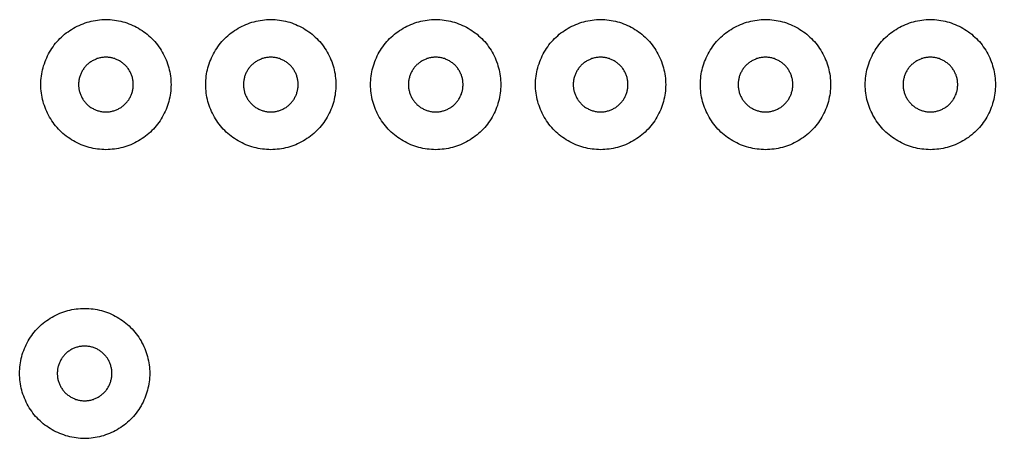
# Model space of a CAD drawing. Header units: millimetres. Extents: x 0 to 476, y 7 to 280.
# Drawn here: x 361 to 473.5, y 6.6 to 54.9 of the extents above; entities that cross this region are included whole.
import ezdxf

# ---------------------------------------------------------------- set-up
doc = ezdxf.new("R2010")
doc.units = ezdxf.units.MM
doc.layers.add('CUT', color=1, linetype='Continuous')

msp = doc.modelspace()

# ---------------------------------------------------------------- linework, layer by layer
at = {"layer": 'CUT'}
for points in [[(378.45, 47.19), (378.44, 46.94), (378.42, 46.7), (378.39, 46.45), (378.36, 46.21), (378.31, 45.97), (378.26, 45.73), (378.2, 45.49), (378.13, 45.26), (378.06, 45.02), (377.98, 44.79), (377.89, 44.56), (377.79, 44.34), (377.68, 44.12), (377.57, 43.9), (377.45, 43.68), (377.33, 43.47), (377.19, 43.27), (377.05, 43.06), (376.91, 42.87), (376.76, 42.68), (376.6, 42.49), (376.43, 42.31), (376.26, 42.13), (376.08, 41.96), (375.9, 41.79), (375.72, 41.64), (375.52, 41.48), (375.33, 41.34), (375.12, 41.2), (374.92, 41.06), (374.71, 40.94), (374.49, 40.82), (374.28, 40.71), (374.05, 40.6), (373.83, 40.5), (373.6, 40.41), (373.37, 40.33), (373.14, 40.26), (372.9, 40.19), (372.66, 40.13), (372.42, 40.08), (372.18, 40.03), (371.94, 40), (371.69, 39.97), (371.45, 39.95), (371.2, 39.94), (370.96, 39.93), (370.71, 39.94), (370.47, 39.95), (370.22, 39.97), (369.98, 40), (369.74, 40.03), (369.49, 40.08), (369.25, 40.13), (369.02, 40.19), (368.78, 40.26), (368.55, 40.33), (368.32, 40.41), (368.09, 40.5), (367.86, 40.6), (367.64, 40.71), (367.42, 40.82), (367.21, 40.94), (367, 41.06), (366.79, 41.2), (366.59, 41.34), (366.39, 41.48), (366.2, 41.64), (366.01, 41.79), (365.83, 41.96), (365.65, 42.13), (365.48, 42.31), (365.32, 42.49), (365.16, 42.68), (365.01, 42.87), (364.86, 43.06), (364.72, 43.27), (364.59, 43.47), (364.46, 43.68), (364.34, 43.9), (364.23, 44.12), (364.13, 44.34), (364.03, 44.56), (363.94, 44.79), (363.86, 45.02), (363.78, 45.26), (363.71, 45.49), (363.65, 45.73), (363.6, 45.97), (363.56, 46.21), (363.52, 46.45), (363.49, 46.7), (363.47, 46.94), (363.46, 47.19), (363.46, 47.43), (363.46, 47.68), (363.47, 47.92), (363.49, 48.17), (363.52, 48.41), (363.56, 48.66), (363.6, 48.9), (363.65, 49.14), (363.71, 49.37), (363.78, 49.61), (363.86, 49.84), (363.94, 50.08), (364.03, 50.3), (364.13, 50.53), (364.23, 50.75), (364.34, 50.97), (364.46, 51.18), (364.59, 51.39), (364.72, 51.6), (364.86, 51.8), (365.01, 52), (365.16, 52.19), (365.32, 52.38), (365.48, 52.56), (365.65, 52.74), (365.83, 52.91), (366.01, 53.07), (366.2, 53.23), (366.39, 53.38), (366.59, 53.53), (366.79, 53.67), (367, 53.8), (367.21, 53.93), (367.42, 54.05), (367.64, 54.16), (367.86, 54.26), (368.09, 54.36), (368.32, 54.45), (368.55, 54.54), (368.78, 54.61), (369.02, 54.68), (369.25, 54.74), (369.49, 54.79), (369.74, 54.83), (369.98, 54.87), (370.22, 54.9), (370.47, 54.92), (370.71, 54.93), (370.96, 54.93), (371.2, 54.93), (371.45, 54.92), (371.69, 54.9), (371.94, 54.87), (372.18, 54.83), (372.42, 54.79), (372.66, 54.74), (372.9, 54.68), (373.14, 54.61), (373.37, 54.54), (373.6, 54.45), (373.83, 54.36), (374.05, 54.26), (374.28, 54.16), (374.49, 54.05), (374.71, 53.93), (374.92, 53.8), (375.12, 53.67), (375.33, 53.53), (375.52, 53.38), (375.72, 53.23), (375.9, 53.07), (376.08, 52.91), (376.26, 52.74), (376.43, 52.56), (376.6, 52.38), (376.76, 52.19), (376.91, 52), (377.05, 51.8), (377.19, 51.6), (377.33, 51.39), (377.45, 51.18), (377.57, 50.97), (377.68, 50.75), (377.79, 50.53), (377.89, 50.3), (377.98, 50.08), (378.06, 49.84), (378.13, 49.61), (378.2, 49.37), (378.26, 49.14), (378.31, 48.9), (378.36, 48.66), (378.39, 48.41), (378.42, 48.17), (378.44, 47.92), (378.45, 47.68), (378.46, 47.43), (378.45, 47.19)], [(397.45, 47.19), (397.44, 46.94), (397.42, 46.7), (397.39, 46.45), (397.36, 46.21), (397.31, 45.97), (397.26, 45.73), (397.2, 45.49), (397.13, 45.26), (397.06, 45.02), (396.98, 44.79), (396.89, 44.56), (396.79, 44.34), (396.68, 44.12), (396.57, 43.9), (396.45, 43.68), (396.33, 43.47), (396.19, 43.27), (396.05, 43.06), (395.91, 42.87), (395.76, 42.68), (395.6, 42.49), (395.43, 42.31), (395.26, 42.13), (395.08, 41.96), (394.9, 41.79), (394.72, 41.64), (394.52, 41.48), (394.33, 41.34), (394.12, 41.2), (393.92, 41.06), (393.71, 40.94), (393.49, 40.82), (393.28, 40.71), (393.05, 40.6), (392.83, 40.5), (392.6, 40.41), (392.37, 40.33), (392.14, 40.26), (391.9, 40.19), (391.66, 40.13), (391.42, 40.08), (391.18, 40.03), (390.94, 40), (390.69, 39.97), (390.45, 39.95), (390.2, 39.94), (389.96, 39.93), (389.71, 39.94), (389.47, 39.95), (389.22, 39.97), (388.98, 40), (388.74, 40.03), (388.49, 40.08), (388.25, 40.13), (388.02, 40.19), (387.78, 40.26), (387.55, 40.33), (387.32, 40.41), (387.09, 40.5), (386.86, 40.6), (386.64, 40.71), (386.42, 40.82), (386.21, 40.94), (386, 41.06), (385.79, 41.2), (385.59, 41.34), (385.39, 41.48), (385.2, 41.64), (385.01, 41.79), (384.83, 41.96), (384.65, 42.13), (384.48, 42.31), (384.32, 42.49), (384.16, 42.68), (384.01, 42.87), (383.86, 43.06), (383.72, 43.27), (383.59, 43.47), (383.46, 43.68), (383.34, 43.9), (383.23, 44.12), (383.13, 44.34), (383.03, 44.56), (382.94, 44.79), (382.86, 45.02), (382.78, 45.26), (382.71, 45.49), (382.65, 45.73), (382.6, 45.97), (382.56, 46.21), (382.52, 46.45), (382.49, 46.7), (382.47, 46.94), (382.46, 47.19), (382.46, 47.43), (382.46, 47.68), (382.47, 47.92), (382.49, 48.17), (382.52, 48.41), (382.56, 48.66), (382.6, 48.9), (382.65, 49.14), (382.71, 49.37), (382.78, 49.61), (382.86, 49.84), (382.94, 50.08), (383.03, 50.3), (383.13, 50.53), (383.23, 50.75), (383.34, 50.97), (383.46, 51.18), (383.59, 51.39), (383.72, 51.6), (383.86, 51.8), (384.01, 52), (384.16, 52.19), (384.32, 52.38), (384.48, 52.56), (384.65, 52.74), (384.83, 52.91), (385.01, 53.07), (385.2, 53.23), (385.39, 53.38), (385.59, 53.53), (385.79, 53.67), (386, 53.8), (386.21, 53.93), (386.42, 54.05), (386.64, 54.16), (386.86, 54.26), (387.09, 54.36), (387.32, 54.45), (387.55, 54.54), (387.78, 54.61), (388.02, 54.68), (388.25, 54.74), (388.49, 54.79), (388.74, 54.83), (388.98, 54.87), (389.22, 54.9), (389.47, 54.92), (389.71, 54.93), (389.96, 54.93), (390.2, 54.93), (390.45, 54.92), (390.69, 54.9), (390.94, 54.87), (391.18, 54.83), (391.42, 54.79), (391.66, 54.74), (391.9, 54.68), (392.14, 54.61), (392.37, 54.54), (392.6, 54.45), (392.83, 54.36), (393.05, 54.26), (393.28, 54.16), (393.49, 54.05), (393.71, 53.93), (393.92, 53.8), (394.12, 53.67), (394.33, 53.53), (394.52, 53.38), (394.72, 53.23), (394.9, 53.07), (395.08, 52.91), (395.26, 52.74), (395.43, 52.56), (395.6, 52.38), (395.76, 52.19), (395.91, 52), (396.05, 51.8), (396.19, 51.6), (396.33, 51.39), (396.45, 51.18), (396.57, 50.97), (396.68, 50.75), (396.79, 50.53), (396.89, 50.3), (396.98, 50.08), (397.06, 49.84), (397.13, 49.61), (397.2, 49.37), (397.26, 49.14), (397.31, 48.9), (397.36, 48.66), (397.39, 48.41), (397.42, 48.17), (397.44, 47.92), (397.45, 47.68), (397.46, 47.43), (397.45, 47.19)], [(416.45, 47.19), (416.44, 46.94), (416.42, 46.7), (416.39, 46.45), (416.36, 46.21), (416.31, 45.97), (416.26, 45.73), (416.2, 45.49), (416.13, 45.26), (416.06, 45.02), (415.98, 44.79), (415.89, 44.56), (415.79, 44.34), (415.68, 44.12), (415.57, 43.9), (415.45, 43.68), (415.33, 43.47), (415.19, 43.27), (415.05, 43.06), (414.91, 42.87), (414.76, 42.68), (414.6, 42.49), (414.43, 42.31), (414.26, 42.13), (414.08, 41.96), (413.9, 41.79), (413.72, 41.64), (413.52, 41.48), (413.33, 41.34), (413.12, 41.2), (412.92, 41.06), (412.71, 40.94), (412.49, 40.82), (412.28, 40.71), (412.05, 40.6), (411.83, 40.5), (411.6, 40.41), (411.37, 40.33), (411.14, 40.26), (410.9, 40.19), (410.66, 40.13), (410.42, 40.08), (410.18, 40.03), (409.94, 40), (409.69, 39.97), (409.45, 39.95), (409.2, 39.94), (408.96, 39.93), (408.71, 39.94), (408.47, 39.95), (408.22, 39.97), (407.98, 40), (407.74, 40.03), (407.49, 40.08), (407.25, 40.13), (407.02, 40.19), (406.78, 40.26), (406.55, 40.33), (406.32, 40.41), (406.09, 40.5), (405.86, 40.6), (405.64, 40.71), (405.42, 40.82), (405.21, 40.94), (405, 41.06), (404.79, 41.2), (404.59, 41.34), (404.39, 41.48), (404.2, 41.64), (404.01, 41.79), (403.83, 41.96), (403.65, 42.13), (403.48, 42.31), (403.32, 42.49), (403.16, 42.68), (403.01, 42.87), (402.86, 43.06), (402.72, 43.27), (402.59, 43.47), (402.46, 43.68), (402.34, 43.9), (402.23, 44.12), (402.13, 44.34), (402.03, 44.56), (401.94, 44.79), (401.86, 45.02), (401.78, 45.26), (401.71, 45.49), (401.65, 45.73), (401.6, 45.97), (401.56, 46.21), (401.52, 46.45), (401.49, 46.7), (401.47, 46.94), (401.46, 47.19), (401.46, 47.43), (401.46, 47.68), (401.47, 47.92), (401.49, 48.17), (401.52, 48.41), (401.56, 48.66), (401.6, 48.9), (401.65, 49.14), (401.71, 49.37), (401.78, 49.61), (401.86, 49.84), (401.94, 50.08), (402.03, 50.3), (402.13, 50.53), (402.23, 50.75), (402.34, 50.97), (402.46, 51.18), (402.59, 51.39), (402.72, 51.6), (402.86, 51.8), (403.01, 52), (403.16, 52.19), (403.32, 52.38), (403.48, 52.56), (403.65, 52.74), (403.83, 52.91), (404.01, 53.07), (404.2, 53.23), (404.39, 53.38), (404.59, 53.53), (404.79, 53.67), (405, 53.8), (405.21, 53.93), (405.42, 54.05), (405.64, 54.16), (405.86, 54.26), (406.09, 54.36), (406.32, 54.45), (406.55, 54.54), (406.78, 54.61), (407.02, 54.68), (407.25, 54.74), (407.49, 54.79), (407.74, 54.83), (407.98, 54.87), (408.22, 54.9), (408.47, 54.92), (408.71, 54.93), (408.96, 54.93), (409.2, 54.93), (409.45, 54.92), (409.69, 54.9), (409.94, 54.87), (410.18, 54.83), (410.42, 54.79), (410.66, 54.74), (410.9, 54.68), (411.14, 54.61), (411.37, 54.54), (411.6, 54.45), (411.83, 54.36), (412.05, 54.26), (412.28, 54.16), (412.49, 54.05), (412.71, 53.93), (412.92, 53.8), (413.12, 53.67), (413.33, 53.53), (413.52, 53.38), (413.72, 53.23), (413.9, 53.07), (414.08, 52.91), (414.26, 52.74), (414.43, 52.56), (414.6, 52.38), (414.76, 52.19), (414.91, 52), (415.05, 51.8), (415.19, 51.6), (415.33, 51.39), (415.45, 51.18), (415.57, 50.97), (415.68, 50.75), (415.79, 50.53), (415.89, 50.3), (415.98, 50.08), (416.06, 49.84), (416.13, 49.61), (416.2, 49.37), (416.26, 49.14), (416.31, 48.9), (416.36, 48.66), (416.39, 48.41), (416.42, 48.17), (416.44, 47.92), (416.45, 47.68), (416.46, 47.43), (416.45, 47.19)], [(435.45, 47.19), (435.44, 46.94), (435.42, 46.7), (435.39, 46.45), (435.36, 46.21), (435.31, 45.97), (435.26, 45.73), (435.2, 45.49), (435.13, 45.26), (435.06, 45.02), (434.98, 44.79), (434.89, 44.56), (434.79, 44.34), (434.68, 44.12), (434.57, 43.9), (434.45, 43.68), (434.33, 43.47), (434.19, 43.27), (434.05, 43.06), (433.91, 42.87), (433.76, 42.68), (433.6, 42.49), (433.43, 42.31), (433.26, 42.13), (433.08, 41.96), (432.9, 41.79), (432.72, 41.64), (432.52, 41.48), (432.33, 41.34), (432.12, 41.2), (431.92, 41.06), (431.71, 40.94), (431.49, 40.82), (431.28, 40.71), (431.05, 40.6), (430.83, 40.5), (430.6, 40.41), (430.37, 40.33), (430.14, 40.26), (429.9, 40.19), (429.66, 40.13), (429.42, 40.08), (429.18, 40.03), (428.94, 40), (428.69, 39.97), (428.45, 39.95), (428.2, 39.94), (427.96, 39.93), (427.71, 39.94), (427.47, 39.95), (427.22, 39.97), (426.98, 40), (426.74, 40.03), (426.49, 40.08), (426.25, 40.13), (426.02, 40.19), (425.78, 40.26), (425.55, 40.33), (425.32, 40.41), (425.09, 40.5), (424.86, 40.6), (424.64, 40.71), (424.42, 40.82), (424.21, 40.94), (424, 41.06), (423.79, 41.2), (423.59, 41.34), (423.39, 41.48), (423.2, 41.64), (423.01, 41.79), (422.83, 41.96), (422.65, 42.13), (422.48, 42.31), (422.32, 42.49), (422.16, 42.68), (422.01, 42.87), (421.86, 43.06), (421.72, 43.27), (421.59, 43.47), (421.46, 43.68), (421.34, 43.9), (421.23, 44.12), (421.13, 44.34), (421.03, 44.56), (420.94, 44.79), (420.86, 45.02), (420.78, 45.26), (420.71, 45.49), (420.65, 45.73), (420.6, 45.97), (420.56, 46.21), (420.52, 46.45), (420.49, 46.7), (420.47, 46.94), (420.46, 47.19), (420.46, 47.43), (420.46, 47.68), (420.47, 47.92), (420.49, 48.17), (420.52, 48.41), (420.56, 48.66), (420.6, 48.9), (420.65, 49.14), (420.71, 49.37), (420.78, 49.61), (420.86, 49.84), (420.94, 50.08), (421.03, 50.3), (421.13, 50.53), (421.23, 50.75), (421.34, 50.97), (421.46, 51.18), (421.59, 51.39), (421.72, 51.6), (421.86, 51.8), (422.01, 52), (422.16, 52.19), (422.32, 52.38), (422.48, 52.56), (422.65, 52.74), (422.83, 52.91), (423.01, 53.07), (423.2, 53.23), (423.39, 53.38), (423.59, 53.53), (423.79, 53.67), (424, 53.8), (424.21, 53.93), (424.42, 54.05), (424.64, 54.16), (424.86, 54.26), (425.09, 54.36), (425.32, 54.45), (425.55, 54.54), (425.78, 54.61), (426.02, 54.68), (426.25, 54.74), (426.49, 54.79), (426.74, 54.83), (426.98, 54.87), (427.22, 54.9), (427.47, 54.92), (427.71, 54.93), (427.96, 54.93), (428.2, 54.93), (428.45, 54.92), (428.69, 54.9), (428.94, 54.87), (429.18, 54.83), (429.42, 54.79), (429.66, 54.74), (429.9, 54.68), (430.14, 54.61), (430.37, 54.54), (430.6, 54.45), (430.83, 54.36), (431.05, 54.26), (431.28, 54.16), (431.49, 54.05), (431.71, 53.93), (431.92, 53.8), (432.12, 53.67), (432.33, 53.53), (432.52, 53.38), (432.72, 53.23), (432.9, 53.07), (433.08, 52.91), (433.26, 52.74), (433.43, 52.56), (433.6, 52.38), (433.76, 52.19), (433.91, 52), (434.05, 51.8), (434.19, 51.6), (434.33, 51.39), (434.45, 51.18), (434.57, 50.97), (434.68, 50.75), (434.79, 50.53), (434.89, 50.3), (434.98, 50.08), (435.06, 49.84), (435.13, 49.61), (435.2, 49.37), (435.26, 49.14), (435.31, 48.9), (435.36, 48.66), (435.39, 48.41), (435.42, 48.17), (435.44, 47.92), (435.45, 47.68), (435.46, 47.43), (435.45, 47.19)], [(454.45, 47.19), (454.44, 46.94), (454.42, 46.7), (454.39, 46.45), (454.36, 46.21), (454.31, 45.97), (454.26, 45.73), (454.2, 45.49), (454.13, 45.26), (454.06, 45.02), (453.98, 44.79), (453.89, 44.56), (453.79, 44.34), (453.68, 44.12), (453.57, 43.9), (453.45, 43.68), (453.33, 43.47), (453.19, 43.27), (453.05, 43.06), (452.91, 42.87), (452.76, 42.68), (452.6, 42.49), (452.43, 42.31), (452.26, 42.13), (452.08, 41.96), (451.9, 41.79), (451.72, 41.64), (451.52, 41.48), (451.33, 41.34), (451.12, 41.2), (450.92, 41.06), (450.71, 40.94), (450.49, 40.82), (450.28, 40.71), (450.05, 40.6), (449.83, 40.5), (449.6, 40.41), (449.37, 40.33), (449.14, 40.26), (448.9, 40.19), (448.66, 40.13), (448.42, 40.08), (448.18, 40.03), (447.94, 40), (447.69, 39.97), (447.45, 39.95), (447.2, 39.94), (446.96, 39.93), (446.71, 39.94), (446.47, 39.95), (446.22, 39.97), (445.98, 40), (445.74, 40.03), (445.49, 40.08), (445.25, 40.13), (445.02, 40.19), (444.78, 40.26), (444.55, 40.33), (444.32, 40.41), (444.09, 40.5), (443.86, 40.6), (443.64, 40.71), (443.42, 40.82), (443.21, 40.94), (443, 41.06), (442.79, 41.2), (442.59, 41.34), (442.39, 41.48), (442.2, 41.64), (442.01, 41.79), (441.83, 41.96), (441.65, 42.13), (441.48, 42.31), (441.32, 42.49), (441.16, 42.68), (441.01, 42.87), (440.86, 43.06), (440.72, 43.27), (440.59, 43.47), (440.46, 43.68), (440.34, 43.9), (440.23, 44.12), (440.13, 44.34), (440.03, 44.56), (439.94, 44.79), (439.86, 45.02), (439.78, 45.26), (439.71, 45.49), (439.65, 45.73), (439.6, 45.97), (439.56, 46.21), (439.52, 46.45), (439.49, 46.7), (439.47, 46.94), (439.46, 47.19), (439.46, 47.43), (439.46, 47.68), (439.47, 47.92), (439.49, 48.17), (439.52, 48.41), (439.56, 48.66), (439.6, 48.9), (439.65, 49.14), (439.71, 49.37), (439.78, 49.61), (439.86, 49.84), (439.94, 50.08), (440.03, 50.3), (440.13, 50.53), (440.23, 50.75), (440.34, 50.97), (440.46, 51.18), (440.59, 51.39), (440.72, 51.6), (440.86, 51.8), (441.01, 52), (441.16, 52.19), (441.32, 52.38), (441.48, 52.56), (441.65, 52.74), (441.83, 52.91), (442.01, 53.07), (442.2, 53.23), (442.39, 53.38), (442.59, 53.53), (442.79, 53.67), (443, 53.8), (443.21, 53.93), (443.42, 54.05), (443.64, 54.16), (443.86, 54.26), (444.09, 54.36), (444.32, 54.45), (444.55, 54.54), (444.78, 54.61), (445.02, 54.68), (445.25, 54.74), (445.49, 54.79), (445.74, 54.83), (445.98, 54.87), (446.22, 54.9), (446.47, 54.92), (446.71, 54.93), (446.96, 54.93), (447.2, 54.93), (447.45, 54.92), (447.69, 54.9), (447.94, 54.87), (448.18, 54.83), (448.42, 54.79), (448.66, 54.74), (448.9, 54.68), (449.14, 54.61), (449.37, 54.54), (449.6, 54.45), (449.83, 54.36), (450.05, 54.26), (450.28, 54.16), (450.49, 54.05), (450.71, 53.93), (450.92, 53.8), (451.12, 53.67), (451.33, 53.53), (451.52, 53.38), (451.72, 53.23), (451.9, 53.07), (452.08, 52.91), (452.26, 52.74), (452.43, 52.56), (452.6, 52.38), (452.76, 52.19), (452.91, 52), (453.05, 51.8), (453.19, 51.6), (453.33, 51.39), (453.45, 51.18), (453.57, 50.97), (453.68, 50.75), (453.79, 50.53), (453.89, 50.3), (453.98, 50.08), (454.06, 49.84), (454.13, 49.61), (454.2, 49.37), (454.26, 49.14), (454.31, 48.9), (454.36, 48.66), (454.39, 48.41), (454.42, 48.17), (454.44, 47.92), (454.45, 47.68), (454.46, 47.43), (454.45, 47.19)], [(473.45, 47.19), (473.44, 46.94), (473.42, 46.7), (473.39, 46.45), (473.36, 46.21), (473.31, 45.97), (473.26, 45.73), (473.2, 45.49), (473.13, 45.26), (473.06, 45.02), (472.98, 44.79), (472.89, 44.56), (472.79, 44.34), (472.68, 44.12), (472.57, 43.9), (472.45, 43.68), (472.33, 43.47), (472.19, 43.27), (472.05, 43.06), (471.91, 42.87), (471.76, 42.68), (471.6, 42.49), (471.43, 42.31), (471.26, 42.13), (471.08, 41.96), (470.9, 41.79), (470.72, 41.64), (470.52, 41.48), (470.33, 41.34), (470.12, 41.2), (469.92, 41.06), (469.71, 40.94), (469.49, 40.82), (469.28, 40.71), (469.05, 40.6), (468.83, 40.5), (468.6, 40.41), (468.37, 40.33), (468.14, 40.26), (467.9, 40.19), (467.66, 40.13), (467.42, 40.08), (467.18, 40.03), (466.94, 40), (466.69, 39.97), (466.45, 39.95), (466.2, 39.94), (465.96, 39.93), (465.71, 39.94), (465.47, 39.95), (465.22, 39.97), (464.98, 40), (464.74, 40.03), (464.49, 40.08), (464.25, 40.13), (464.02, 40.19), (463.78, 40.26), (463.55, 40.33), (463.32, 40.41), (463.09, 40.5), (462.86, 40.6), (462.64, 40.71), (462.42, 40.82), (462.21, 40.94), (462, 41.06), (461.79, 41.2), (461.59, 41.34), (461.39, 41.48), (461.2, 41.64), (461.01, 41.79), (460.83, 41.96), (460.65, 42.13), (460.48, 42.31), (460.32, 42.49), (460.16, 42.68), (460.01, 42.87), (459.86, 43.06), (459.72, 43.27), (459.59, 43.47), (459.46, 43.68), (459.34, 43.9), (459.23, 44.12), (459.13, 44.34), (459.03, 44.56), (458.94, 44.79), (458.86, 45.02), (458.78, 45.26), (458.71, 45.49), (458.65, 45.73), (458.6, 45.97), (458.56, 46.21), (458.52, 46.45), (458.49, 46.7), (458.47, 46.94), (458.46, 47.19), (458.46, 47.43), (458.46, 47.68), (458.47, 47.92), (458.49, 48.17), (458.52, 48.41), (458.56, 48.66), (458.6, 48.9), (458.65, 49.14), (458.71, 49.37), (458.78, 49.61), (458.86, 49.84), (458.94, 50.08), (459.03, 50.3), (459.13, 50.53), (459.23, 50.75), (459.34, 50.97), (459.46, 51.18), (459.59, 51.39), (459.72, 51.6), (459.86, 51.8), (460.01, 52), (460.16, 52.19), (460.32, 52.38), (460.48, 52.56), (460.65, 52.74), (460.83, 52.91), (461.01, 53.07), (461.2, 53.23), (461.39, 53.38), (461.59, 53.53), (461.79, 53.67), (462, 53.8), (462.21, 53.93), (462.42, 54.05), (462.64, 54.16), (462.86, 54.26), (463.09, 54.36), (463.32, 54.45), (463.55, 54.54), (463.78, 54.61), (464.02, 54.68), (464.25, 54.74), (464.49, 54.79), (464.74, 54.83), (464.98, 54.87), (465.22, 54.9), (465.47, 54.92), (465.71, 54.93), (465.96, 54.93), (466.2, 54.93), (466.45, 54.92), (466.69, 54.9), (466.94, 54.87), (467.18, 54.83), (467.42, 54.79), (467.66, 54.74), (467.9, 54.68), (468.14, 54.61), (468.37, 54.54), (468.6, 54.45), (468.83, 54.36), (469.05, 54.26), (469.28, 54.16), (469.49, 54.05), (469.71, 53.93), (469.92, 53.8), (470.12, 53.67), (470.33, 53.53), (470.52, 53.38), (470.72, 53.23), (470.9, 53.07), (471.08, 52.91), (471.26, 52.74), (471.43, 52.56), (471.6, 52.38), (471.76, 52.19), (471.91, 52), (472.05, 51.8), (472.19, 51.6), (472.33, 51.39), (472.45, 51.18), (472.57, 50.97), (472.68, 50.75), (472.79, 50.53), (472.89, 50.3), (472.98, 50.08), (473.06, 49.84), (473.13, 49.61), (473.2, 49.37), (473.26, 49.14), (473.31, 48.9), (473.36, 48.66), (473.39, 48.41), (473.42, 48.17), (473.44, 47.92), (473.45, 47.68), (473.46, 47.43), (473.45, 47.19)], [(374.11, 47.54), (374.1, 47.64), (374.09, 47.74), (374.08, 47.84), (374.07, 47.95), (374.05, 48.05), (374.03, 48.15), (374, 48.25), (373.97, 48.35), (373.94, 48.45), (373.91, 48.54), (373.87, 48.64), (373.83, 48.73), (373.78, 48.83), (373.74, 48.92), (373.69, 49.01), (373.63, 49.1), (373.58, 49.18), (373.52, 49.27), (373.46, 49.35), (373.39, 49.43), (373.33, 49.51), (373.26, 49.59), (373.19, 49.66), (373.11, 49.73), (373.03, 49.8), (372.96, 49.87), (372.88, 49.93), (372.79, 49.99), (372.71, 50.05), (372.62, 50.11), (372.53, 50.16), (372.44, 50.21), (372.35, 50.26), (372.26, 50.3), (372.16, 50.34), (372.07, 50.38), (371.97, 50.42), (371.87, 50.45), (371.77, 50.48), (371.67, 50.5), (371.57, 50.52), (371.47, 50.54), (371.37, 50.56), (371.27, 50.57), (371.16, 50.58), (371.06, 50.58), (370.96, 50.58), (370.85, 50.58), (370.75, 50.58), (370.65, 50.57), (370.55, 50.56), (370.44, 50.54), (370.34, 50.52), (370.24, 50.5), (370.14, 50.48), (370.04, 50.45), (369.95, 50.42), (369.85, 50.38), (369.75, 50.34), (369.66, 50.3), (369.56, 50.26), (369.47, 50.21), (369.38, 50.16), (369.29, 50.11), (369.21, 50.05), (369.12, 49.99), (369.04, 49.93), (368.96, 49.87), (368.88, 49.8), (368.8, 49.73), (368.73, 49.66), (368.66, 49.59), (368.59, 49.51), (368.52, 49.43), (368.46, 49.35), (368.4, 49.27), (368.34, 49.18), (368.28, 49.1), (368.23, 49.01), (368.18, 48.92), (368.13, 48.83), (368.09, 48.73), (368.05, 48.64), (368.01, 48.54), (367.98, 48.45), (367.94, 48.35), (367.92, 48.25), (367.89, 48.15), (367.87, 48.05), (367.85, 47.95), (367.83, 47.84), (367.82, 47.74), (367.81, 47.64), (367.81, 47.54), (367.81, 47.43), (367.81, 47.33), (367.81, 47.23), (367.82, 47.12), (367.83, 47.02), (367.85, 46.92), (367.87, 46.82), (367.89, 46.72), (367.92, 46.62), (367.94, 46.52), (367.98, 46.42), (368.01, 46.32), (368.05, 46.23), (368.09, 46.13), (368.13, 46.04), (368.18, 45.95), (368.23, 45.86), (368.28, 45.77), (368.34, 45.68), (368.4, 45.6), (368.46, 45.52), (368.52, 45.43), (368.59, 45.36), (368.66, 45.28), (368.73, 45.21), (368.8, 45.13), (368.88, 45.07), (368.96, 45), (369.04, 44.93), (369.12, 44.87), (369.21, 44.81), (369.29, 44.76), (369.38, 44.71), (369.47, 44.66), (369.56, 44.61), (369.66, 44.56), (369.75, 44.52), (369.85, 44.49), (369.95, 44.45), (370.04, 44.42), (370.14, 44.39), (370.24, 44.37), (370.34, 44.34), (370.44, 44.33), (370.55, 44.31), (370.65, 44.3), (370.75, 44.29), (370.85, 44.29), (370.96, 44.28), (371.06, 44.29), (371.16, 44.29), (371.27, 44.3), (371.37, 44.31), (371.47, 44.33), (371.57, 44.34), (371.67, 44.37), (371.77, 44.39), (371.87, 44.42), (371.97, 44.45), (372.07, 44.49), (372.16, 44.52), (372.26, 44.56), (372.35, 44.61), (372.44, 44.66), (372.53, 44.71), (372.62, 44.76), (372.71, 44.81), (372.79, 44.87), (372.88, 44.93), (372.96, 45), (373.03, 45.07), (373.11, 45.13), (373.19, 45.21), (373.26, 45.28), (373.33, 45.36), (373.39, 45.43), (373.46, 45.52), (373.52, 45.6), (373.58, 45.68), (373.63, 45.77), (373.69, 45.86), (373.74, 45.95), (373.78, 46.04), (373.83, 46.13), (373.87, 46.23), (373.91, 46.32), (373.94, 46.42), (373.97, 46.52), (374, 46.62), (374.03, 46.72), (374.05, 46.82), (374.07, 46.92), (374.08, 47.02), (374.09, 47.12), (374.1, 47.23), (374.11, 47.33), (374.11, 47.43), (374.11, 47.54)], [(393.11, 47.54), (393.1, 47.64), (393.09, 47.74), (393.08, 47.84), (393.07, 47.95), (393.05, 48.05), (393.03, 48.15), (393, 48.25), (392.97, 48.35), (392.94, 48.45), (392.91, 48.54), (392.87, 48.64), (392.83, 48.73), (392.78, 48.83), (392.74, 48.92), (392.69, 49.01), (392.63, 49.1), (392.58, 49.18), (392.52, 49.27), (392.46, 49.35), (392.39, 49.43), (392.33, 49.51), (392.26, 49.59), (392.19, 49.66), (392.11, 49.73), (392.03, 49.8), (391.96, 49.87), (391.88, 49.93), (391.79, 49.99), (391.71, 50.05), (391.62, 50.11), (391.53, 50.16), (391.44, 50.21), (391.35, 50.26), (391.26, 50.3), (391.16, 50.34), (391.07, 50.38), (390.97, 50.42), (390.87, 50.45), (390.77, 50.48), (390.67, 50.5), (390.57, 50.52), (390.47, 50.54), (390.37, 50.56), (390.27, 50.57), (390.16, 50.58), (390.06, 50.58), (389.96, 50.58), (389.85, 50.58), (389.75, 50.58), (389.65, 50.57), (389.55, 50.56), (389.44, 50.54), (389.34, 50.52), (389.24, 50.5), (389.14, 50.48), (389.04, 50.45), (388.95, 50.42), (388.85, 50.38), (388.75, 50.34), (388.66, 50.3), (388.56, 50.26), (388.47, 50.21), (388.38, 50.16), (388.29, 50.11), (388.21, 50.05), (388.12, 49.99), (388.04, 49.93), (387.96, 49.87), (387.88, 49.8), (387.8, 49.73), (387.73, 49.66), (387.66, 49.59), (387.59, 49.51), (387.52, 49.43), (387.46, 49.35), (387.4, 49.27), (387.34, 49.18), (387.28, 49.1), (387.23, 49.01), (387.18, 48.92), (387.13, 48.83), (387.09, 48.73), (387.05, 48.64), (387.01, 48.54), (386.98, 48.45), (386.94, 48.35), (386.92, 48.25), (386.89, 48.15), (386.87, 48.05), (386.85, 47.95), (386.83, 47.84), (386.82, 47.74), (386.81, 47.64), (386.81, 47.54), (386.81, 47.43), (386.81, 47.33), (386.81, 47.23), (386.82, 47.12), (386.83, 47.02), (386.85, 46.92), (386.87, 46.82), (386.89, 46.72), (386.92, 46.62), (386.94, 46.52), (386.98, 46.42), (387.01, 46.32), (387.05, 46.23), (387.09, 46.13), (387.13, 46.04), (387.18, 45.95), (387.23, 45.86), (387.28, 45.77), (387.34, 45.68), (387.4, 45.6), (387.46, 45.52), (387.52, 45.43), (387.59, 45.36), (387.66, 45.28), (387.73, 45.21), (387.8, 45.13), (387.88, 45.07), (387.96, 45), (388.04, 44.93), (388.12, 44.87), (388.21, 44.81), (388.29, 44.76), (388.38, 44.71), (388.47, 44.66), (388.56, 44.61), (388.66, 44.56), (388.75, 44.52), (388.85, 44.49), (388.95, 44.45), (389.04, 44.42), (389.14, 44.39), (389.24, 44.37), (389.34, 44.34), (389.44, 44.33), (389.55, 44.31), (389.65, 44.3), (389.75, 44.29), (389.85, 44.29), (389.96, 44.28), (390.06, 44.29), (390.16, 44.29), (390.27, 44.3), (390.37, 44.31), (390.47, 44.33), (390.57, 44.34), (390.67, 44.37), (390.77, 44.39), (390.87, 44.42), (390.97, 44.45), (391.07, 44.49), (391.16, 44.52), (391.26, 44.56), (391.35, 44.61), (391.44, 44.66), (391.53, 44.71), (391.62, 44.76), (391.71, 44.81), (391.79, 44.87), (391.88, 44.93), (391.96, 45), (392.03, 45.07), (392.11, 45.13), (392.19, 45.21), (392.26, 45.28), (392.33, 45.36), (392.39, 45.43), (392.46, 45.52), (392.52, 45.6), (392.58, 45.68), (392.63, 45.77), (392.69, 45.86), (392.74, 45.95), (392.78, 46.04), (392.83, 46.13), (392.87, 46.23), (392.91, 46.32), (392.94, 46.42), (392.97, 46.52), (393, 46.62), (393.03, 46.72), (393.05, 46.82), (393.07, 46.92), (393.08, 47.02), (393.09, 47.12), (393.1, 47.23), (393.11, 47.33), (393.11, 47.43), (393.11, 47.54)], [(412.11, 47.54), (412.1, 47.64), (412.09, 47.74), (412.08, 47.84), (412.07, 47.95), (412.05, 48.05), (412.03, 48.15), (412, 48.25), (411.97, 48.35), (411.94, 48.45), (411.91, 48.54), (411.87, 48.64), (411.83, 48.73), (411.78, 48.83), (411.74, 48.92), (411.69, 49.01), (411.63, 49.1), (411.58, 49.18), (411.52, 49.27), (411.46, 49.35), (411.39, 49.43), (411.33, 49.51), (411.26, 49.59), (411.19, 49.66), (411.11, 49.73), (411.03, 49.8), (410.96, 49.87), (410.88, 49.93), (410.79, 49.99), (410.71, 50.05), (410.62, 50.11), (410.53, 50.16), (410.44, 50.21), (410.35, 50.26), (410.26, 50.3), (410.16, 50.34), (410.07, 50.38), (409.97, 50.42), (409.87, 50.45), (409.77, 50.48), (409.67, 50.5), (409.57, 50.52), (409.47, 50.54), (409.37, 50.56), (409.27, 50.57), (409.16, 50.58), (409.06, 50.58), (408.96, 50.58), (408.85, 50.58), (408.75, 50.58), (408.65, 50.57), (408.55, 50.56), (408.44, 50.54), (408.34, 50.52), (408.24, 50.5), (408.14, 50.48), (408.04, 50.45), (407.95, 50.42), (407.85, 50.38), (407.75, 50.34), (407.66, 50.3), (407.56, 50.26), (407.47, 50.21), (407.38, 50.16), (407.29, 50.11), (407.21, 50.05), (407.12, 49.99), (407.04, 49.93), (406.96, 49.87), (406.88, 49.8), (406.8, 49.73), (406.73, 49.66), (406.66, 49.59), (406.59, 49.51), (406.52, 49.43), (406.46, 49.35), (406.4, 49.27), (406.34, 49.18), (406.28, 49.1), (406.23, 49.01), (406.18, 48.92), (406.13, 48.83), (406.09, 48.73), (406.05, 48.64), (406.01, 48.54), (405.98, 48.45), (405.94, 48.35), (405.92, 48.25), (405.89, 48.15), (405.87, 48.05), (405.85, 47.95), (405.83, 47.84), (405.82, 47.74), (405.81, 47.64), (405.81, 47.54), (405.81, 47.43), (405.81, 47.33), (405.81, 47.23), (405.82, 47.12), (405.83, 47.02), (405.85, 46.92), (405.87, 46.82), (405.89, 46.72), (405.92, 46.62), (405.94, 46.52), (405.98, 46.42), (406.01, 46.32), (406.05, 46.23), (406.09, 46.13), (406.13, 46.04), (406.18, 45.95), (406.23, 45.86), (406.28, 45.77), (406.34, 45.68), (406.4, 45.6), (406.46, 45.52), (406.52, 45.43), (406.59, 45.36), (406.66, 45.28), (406.73, 45.21), (406.8, 45.13), (406.88, 45.07), (406.96, 45), (407.04, 44.93), (407.12, 44.87), (407.21, 44.81), (407.29, 44.76), (407.38, 44.71), (407.47, 44.66), (407.56, 44.61), (407.66, 44.56), (407.75, 44.52), (407.85, 44.49), (407.95, 44.45), (408.04, 44.42), (408.14, 44.39), (408.24, 44.37), (408.34, 44.34), (408.44, 44.33), (408.55, 44.31), (408.65, 44.3), (408.75, 44.29), (408.85, 44.29), (408.96, 44.28), (409.06, 44.29), (409.16, 44.29), (409.27, 44.3), (409.37, 44.31), (409.47, 44.33), (409.57, 44.34), (409.67, 44.37), (409.77, 44.39), (409.87, 44.42), (409.97, 44.45), (410.07, 44.49), (410.16, 44.52), (410.26, 44.56), (410.35, 44.61), (410.44, 44.66), (410.53, 44.71), (410.62, 44.76), (410.71, 44.81), (410.79, 44.87), (410.88, 44.93), (410.96, 45), (411.03, 45.07), (411.11, 45.13), (411.19, 45.21), (411.26, 45.28), (411.33, 45.36), (411.39, 45.43), (411.46, 45.52), (411.52, 45.6), (411.58, 45.68), (411.63, 45.77), (411.69, 45.86), (411.74, 45.95), (411.78, 46.04), (411.83, 46.13), (411.87, 46.23), (411.91, 46.32), (411.94, 46.42), (411.97, 46.52), (412, 46.62), (412.03, 46.72), (412.05, 46.82), (412.07, 46.92), (412.08, 47.02), (412.09, 47.12), (412.1, 47.23), (412.11, 47.33), (412.11, 47.43), (412.11, 47.54)], [(431.11, 47.54), (431.1, 47.64), (431.09, 47.74), (431.08, 47.84), (431.07, 47.95), (431.05, 48.05), (431.03, 48.15), (431, 48.25), (430.97, 48.35), (430.94, 48.45), (430.91, 48.54), (430.87, 48.64), (430.83, 48.73), (430.78, 48.83), (430.74, 48.92), (430.69, 49.01), (430.63, 49.1), (430.58, 49.18), (430.52, 49.27), (430.46, 49.35), (430.39, 49.43), (430.33, 49.51), (430.26, 49.59), (430.19, 49.66), (430.11, 49.73), (430.03, 49.8), (429.96, 49.87), (429.88, 49.93), (429.79, 49.99), (429.71, 50.05), (429.62, 50.11), (429.53, 50.16), (429.44, 50.21), (429.35, 50.26), (429.26, 50.3), (429.16, 50.34), (429.07, 50.38), (428.97, 50.42), (428.87, 50.45), (428.77, 50.48), (428.67, 50.5), (428.57, 50.52), (428.47, 50.54), (428.37, 50.56), (428.27, 50.57), (428.16, 50.58), (428.06, 50.58), (427.96, 50.58), (427.85, 50.58), (427.75, 50.58), (427.65, 50.57), (427.55, 50.56), (427.44, 50.54), (427.34, 50.52), (427.24, 50.5), (427.14, 50.48), (427.04, 50.45), (426.95, 50.42), (426.85, 50.38), (426.75, 50.34), (426.66, 50.3), (426.56, 50.26), (426.47, 50.21), (426.38, 50.16), (426.29, 50.11), (426.21, 50.05), (426.12, 49.99), (426.04, 49.93), (425.96, 49.87), (425.88, 49.8), (425.8, 49.73), (425.73, 49.66), (425.66, 49.59), (425.59, 49.51), (425.52, 49.43), (425.46, 49.35), (425.4, 49.27), (425.34, 49.18), (425.28, 49.1), (425.23, 49.01), (425.18, 48.92), (425.13, 48.83), (425.09, 48.73), (425.05, 48.64), (425.01, 48.54), (424.98, 48.45), (424.94, 48.35), (424.92, 48.25), (424.89, 48.15), (424.87, 48.05), (424.85, 47.95), (424.83, 47.84), (424.82, 47.74), (424.81, 47.64), (424.81, 47.54), (424.81, 47.43), (424.81, 47.33), (424.81, 47.23), (424.82, 47.12), (424.83, 47.02), (424.85, 46.92), (424.87, 46.82), (424.89, 46.72), (424.92, 46.62), (424.94, 46.52), (424.98, 46.42), (425.01, 46.32), (425.05, 46.23), (425.09, 46.13), (425.13, 46.04), (425.18, 45.95), (425.23, 45.86), (425.28, 45.77), (425.34, 45.68), (425.4, 45.6), (425.46, 45.52), (425.52, 45.43), (425.59, 45.36), (425.66, 45.28), (425.73, 45.21), (425.8, 45.13), (425.88, 45.07), (425.96, 45), (426.04, 44.93), (426.12, 44.87), (426.21, 44.81), (426.29, 44.76), (426.38, 44.71), (426.47, 44.66), (426.56, 44.61), (426.66, 44.56), (426.75, 44.52), (426.85, 44.49), (426.95, 44.45), (427.04, 44.42), (427.14, 44.39), (427.24, 44.37), (427.34, 44.34), (427.44, 44.33), (427.55, 44.31), (427.65, 44.3), (427.75, 44.29), (427.85, 44.29), (427.96, 44.28), (428.06, 44.29), (428.16, 44.29), (428.27, 44.3), (428.37, 44.31), (428.47, 44.33), (428.57, 44.34), (428.67, 44.37), (428.77, 44.39), (428.87, 44.42), (428.97, 44.45), (429.07, 44.49), (429.16, 44.52), (429.26, 44.56), (429.35, 44.61), (429.44, 44.66), (429.53, 44.71), (429.62, 44.76), (429.71, 44.81), (429.79, 44.87), (429.88, 44.93), (429.96, 45), (430.03, 45.07), (430.11, 45.13), (430.19, 45.21), (430.26, 45.28), (430.33, 45.36), (430.39, 45.43), (430.46, 45.52), (430.52, 45.6), (430.58, 45.68), (430.63, 45.77), (430.69, 45.86), (430.74, 45.95), (430.78, 46.04), (430.83, 46.13), (430.87, 46.23), (430.91, 46.32), (430.94, 46.42), (430.97, 46.52), (431, 46.62), (431.03, 46.72), (431.05, 46.82), (431.07, 46.92), (431.08, 47.02), (431.09, 47.12), (431.1, 47.23), (431.11, 47.33), (431.11, 47.43), (431.11, 47.54)], [(450.11, 47.54), (450.1, 47.64), (450.09, 47.74), (450.08, 47.84), (450.07, 47.95), (450.05, 48.05), (450.03, 48.15), (450, 48.25), (449.97, 48.35), (449.94, 48.45), (449.91, 48.54), (449.87, 48.64), (449.83, 48.73), (449.78, 48.83), (449.74, 48.92), (449.69, 49.01), (449.63, 49.1), (449.58, 49.18), (449.52, 49.27), (449.46, 49.35), (449.39, 49.43), (449.33, 49.51), (449.26, 49.59), (449.19, 49.66), (449.11, 49.73), (449.03, 49.8), (448.96, 49.87), (448.88, 49.93), (448.79, 49.99), (448.71, 50.05), (448.62, 50.11), (448.53, 50.16), (448.44, 50.21), (448.35, 50.26), (448.26, 50.3), (448.16, 50.34), (448.07, 50.38), (447.97, 50.42), (447.87, 50.45), (447.77, 50.48), (447.67, 50.5), (447.57, 50.52), (447.47, 50.54), (447.37, 50.56), (447.27, 50.57), (447.16, 50.58), (447.06, 50.58), (446.96, 50.58), (446.85, 50.58), (446.75, 50.58), (446.65, 50.57), (446.55, 50.56), (446.44, 50.54), (446.34, 50.52), (446.24, 50.5), (446.14, 50.48), (446.04, 50.45), (445.95, 50.42), (445.85, 50.38), (445.75, 50.34), (445.66, 50.3), (445.56, 50.26), (445.47, 50.21), (445.38, 50.16), (445.29, 50.11), (445.21, 50.05), (445.12, 49.99), (445.04, 49.93), (444.96, 49.87), (444.88, 49.8), (444.8, 49.73), (444.73, 49.66), (444.66, 49.59), (444.59, 49.51), (444.52, 49.43), (444.46, 49.35), (444.4, 49.27), (444.34, 49.18), (444.28, 49.1), (444.23, 49.01), (444.18, 48.92), (444.13, 48.83), (444.09, 48.73), (444.05, 48.64), (444.01, 48.54), (443.98, 48.45), (443.94, 48.35), (443.92, 48.25), (443.89, 48.15), (443.87, 48.05), (443.85, 47.95), (443.83, 47.84), (443.82, 47.74), (443.81, 47.64), (443.81, 47.54), (443.81, 47.43), (443.81, 47.33), (443.81, 47.23), (443.82, 47.12), (443.83, 47.02), (443.85, 46.92), (443.87, 46.82), (443.89, 46.72), (443.92, 46.62), (443.94, 46.52), (443.98, 46.42), (444.01, 46.32), (444.05, 46.23), (444.09, 46.13), (444.13, 46.04), (444.18, 45.95), (444.23, 45.86), (444.28, 45.77), (444.34, 45.68), (444.4, 45.6), (444.46, 45.52), (444.52, 45.43), (444.59, 45.36), (444.66, 45.28), (444.73, 45.21), (444.8, 45.13), (444.88, 45.07), (444.96, 45), (445.04, 44.93), (445.12, 44.87), (445.21, 44.81), (445.29, 44.76), (445.38, 44.71), (445.47, 44.66), (445.56, 44.61), (445.66, 44.56), (445.75, 44.52), (445.85, 44.49), (445.95, 44.45), (446.04, 44.42), (446.14, 44.39), (446.24, 44.37), (446.34, 44.34), (446.44, 44.33), (446.55, 44.31), (446.65, 44.3), (446.75, 44.29), (446.85, 44.29), (446.96, 44.28), (447.06, 44.29), (447.16, 44.29), (447.27, 44.3), (447.37, 44.31), (447.47, 44.33), (447.57, 44.34), (447.67, 44.37), (447.77, 44.39), (447.87, 44.42), (447.97, 44.45), (448.07, 44.49), (448.16, 44.52), (448.26, 44.56), (448.35, 44.61), (448.44, 44.66), (448.53, 44.71), (448.62, 44.76), (448.71, 44.81), (448.79, 44.87), (448.88, 44.93), (448.96, 45), (449.03, 45.07), (449.11, 45.13), (449.19, 45.21), (449.26, 45.28), (449.33, 45.36), (449.39, 45.43), (449.46, 45.52), (449.52, 45.6), (449.58, 45.68), (449.63, 45.77), (449.69, 45.86), (449.74, 45.95), (449.78, 46.04), (449.83, 46.13), (449.87, 46.23), (449.91, 46.32), (449.94, 46.42), (449.97, 46.52), (450, 46.62), (450.03, 46.72), (450.05, 46.82), (450.07, 46.92), (450.08, 47.02), (450.09, 47.12), (450.1, 47.23), (450.11, 47.33), (450.11, 47.43), (450.11, 47.54)], [(469.11, 47.54), (469.1, 47.64), (469.09, 47.74), (469.08, 47.84), (469.07, 47.95), (469.05, 48.05), (469.03, 48.15), (469, 48.25), (468.97, 48.35), (468.94, 48.45), (468.91, 48.54), (468.87, 48.64), (468.83, 48.73), (468.78, 48.83), (468.74, 48.92), (468.69, 49.01), (468.63, 49.1), (468.58, 49.18), (468.52, 49.27), (468.46, 49.35), (468.39, 49.43), (468.33, 49.51), (468.26, 49.59), (468.19, 49.66), (468.11, 49.73), (468.03, 49.8), (467.96, 49.87), (467.88, 49.93), (467.79, 49.99), (467.71, 50.05), (467.62, 50.11), (467.53, 50.16), (467.44, 50.21), (467.35, 50.26), (467.26, 50.3), (467.16, 50.34), (467.07, 50.38), (466.97, 50.42), (466.87, 50.45), (466.77, 50.48), (466.67, 50.5), (466.57, 50.52), (466.47, 50.54), (466.37, 50.56), (466.27, 50.57), (466.16, 50.58), (466.06, 50.58), (465.96, 50.58), (465.85, 50.58), (465.75, 50.58), (465.65, 50.57), (465.55, 50.56), (465.44, 50.54), (465.34, 50.52), (465.24, 50.5), (465.14, 50.48), (465.04, 50.45), (464.95, 50.42), (464.85, 50.38), (464.75, 50.34), (464.66, 50.3), (464.56, 50.26), (464.47, 50.21), (464.38, 50.16), (464.29, 50.11), (464.21, 50.05), (464.12, 49.99), (464.04, 49.93), (463.96, 49.87), (463.88, 49.8), (463.8, 49.73), (463.73, 49.66), (463.66, 49.59), (463.59, 49.51), (463.52, 49.43), (463.46, 49.35), (463.4, 49.27), (463.34, 49.18), (463.28, 49.1), (463.23, 49.01), (463.18, 48.92), (463.13, 48.83), (463.09, 48.73), (463.05, 48.64), (463.01, 48.54), (462.98, 48.45), (462.94, 48.35), (462.92, 48.25), (462.89, 48.15), (462.87, 48.05), (462.85, 47.95), (462.83, 47.84), (462.82, 47.74), (462.81, 47.64), (462.81, 47.54), (462.81, 47.43), (462.81, 47.33), (462.81, 47.23), (462.82, 47.12), (462.83, 47.02), (462.85, 46.92), (462.87, 46.82), (462.89, 46.72), (462.92, 46.62), (462.94, 46.52), (462.98, 46.42), (463.01, 46.32), (463.05, 46.23), (463.09, 46.13), (463.13, 46.04), (463.18, 45.95), (463.23, 45.86), (463.28, 45.77), (463.34, 45.68), (463.4, 45.6), (463.46, 45.52), (463.52, 45.43), (463.59, 45.36), (463.66, 45.28), (463.73, 45.21), (463.8, 45.13), (463.88, 45.07), (463.96, 45), (464.04, 44.93), (464.12, 44.87), (464.21, 44.81), (464.29, 44.76), (464.38, 44.71), (464.47, 44.66), (464.56, 44.61), (464.66, 44.56), (464.75, 44.52), (464.85, 44.49), (464.95, 44.45), (465.04, 44.42), (465.14, 44.39), (465.24, 44.37), (465.34, 44.34), (465.44, 44.33), (465.55, 44.31), (465.65, 44.3), (465.75, 44.29), (465.85, 44.29), (465.96, 44.28), (466.06, 44.29), (466.16, 44.29), (466.27, 44.3), (466.37, 44.31), (466.47, 44.33), (466.57, 44.34), (466.67, 44.37), (466.77, 44.39), (466.87, 44.42), (466.97, 44.45), (467.07, 44.49), (467.16, 44.52), (467.26, 44.56), (467.35, 44.61), (467.44, 44.66), (467.53, 44.71), (467.62, 44.76), (467.71, 44.81), (467.79, 44.87), (467.88, 44.93), (467.96, 45), (468.03, 45.07), (468.11, 45.13), (468.19, 45.21), (468.26, 45.28), (468.33, 45.36), (468.39, 45.43), (468.46, 45.52), (468.52, 45.6), (468.58, 45.68), (468.63, 45.77), (468.69, 45.86), (468.74, 45.95), (468.78, 46.04), (468.83, 46.13), (468.87, 46.23), (468.91, 46.32), (468.94, 46.42), (468.97, 46.52), (469, 46.62), (469.03, 46.72), (469.05, 46.82), (469.07, 46.92), (469.08, 47.02), (469.09, 47.12), (469.1, 47.23), (469.11, 47.33), (469.11, 47.43), (469.11, 47.54)], [(376, 13.89), (375.98, 13.65), (375.96, 13.4), (375.94, 13.16), (375.9, 12.92), (375.86, 12.67), (375.8, 12.43), (375.74, 12.2), (375.68, 11.96), (375.6, 11.73), (375.52, 11.5), (375.43, 11.27), (375.33, 11.04), (375.23, 10.82), (375.11, 10.6), (375, 10.39), (374.87, 10.18), (374.74, 9.97), (374.6, 9.77), (374.45, 9.57), (374.3, 9.38), (374.14, 9.19), (373.97, 9.01), (373.8, 8.83), (373.63, 8.66), (373.45, 8.5), (373.26, 8.34), (373.07, 8.19), (372.87, 8.04), (372.67, 7.9), (372.46, 7.77), (372.25, 7.64), (372.04, 7.52), (371.82, 7.41), (371.6, 7.31), (371.37, 7.21), (371.14, 7.12), (370.91, 7.04), (370.68, 6.96), (370.44, 6.89), (370.2, 6.83), (369.96, 6.78), (369.72, 6.74), (369.48, 6.7), (369.24, 6.67), (368.99, 6.65), (368.75, 6.64), (368.5, 6.64), (368.25, 6.64), (368.01, 6.65), (367.76, 6.67), (367.52, 6.7), (367.28, 6.74), (367.04, 6.78), (366.8, 6.83), (366.56, 6.89), (366.32, 6.96), (366.09, 7.04), (365.86, 7.12), (365.63, 7.21), (365.4, 7.31), (365.18, 7.41), (364.96, 7.52), (364.75, 7.64), (364.54, 7.77), (364.33, 7.9), (364.13, 8.04), (363.93, 8.19), (363.74, 8.34), (363.55, 8.5), (363.37, 8.66), (363.2, 8.83), (363.03, 9.01), (362.86, 9.19), (362.7, 9.38), (362.55, 9.57), (362.4, 9.77), (362.26, 9.97), (362.13, 10.18), (362, 10.39), (361.89, 10.6), (361.77, 10.82), (361.67, 11.04), (361.57, 11.27), (361.48, 11.5), (361.4, 11.73), (361.32, 11.96), (361.26, 12.2), (361.2, 12.43), (361.14, 12.67), (361.1, 12.92), (361.06, 13.16), (361.04, 13.4), (361.02, 13.65), (361, 13.89), (361, 14.14), (361, 14.38), (361.02, 14.63), (361.04, 14.87), (361.06, 15.12), (361.1, 15.36), (361.14, 15.6), (361.2, 15.84), (361.26, 16.08), (361.32, 16.31), (361.4, 16.55), (361.48, 16.78), (361.57, 17.01), (361.67, 17.23), (361.77, 17.45), (361.89, 17.67), (362, 17.89), (362.13, 18.1), (362.26, 18.3), (362.4, 18.51), (362.55, 18.7), (362.7, 18.9), (362.86, 19.08), (363.03, 19.26), (363.2, 19.44), (363.37, 19.61), (363.55, 19.78), (363.74, 19.93), (363.93, 20.09), (364.13, 20.23), (364.33, 20.37), (364.54, 20.51), (364.75, 20.63), (364.96, 20.75), (365.18, 20.86), (365.4, 20.97), (365.63, 21.07), (365.86, 21.16), (366.09, 21.24), (366.32, 21.31), (366.56, 21.38), (366.8, 21.44), (367.04, 21.49), (367.28, 21.54), (367.52, 21.57), (367.76, 21.6), (368.01, 21.62), (368.25, 21.63), (368.5, 21.64), (368.75, 21.63), (368.99, 21.62), (369.24, 21.6), (369.48, 21.57), (369.72, 21.54), (369.96, 21.49), (370.2, 21.44), (370.44, 21.38), (370.68, 21.31), (370.91, 21.24), (371.14, 21.16), (371.37, 21.07), (371.6, 20.97), (371.82, 20.86), (372.04, 20.75), (372.25, 20.63), (372.46, 20.51), (372.67, 20.37), (372.87, 20.23), (373.07, 20.09), (373.26, 19.93), (373.45, 19.78), (373.63, 19.61), (373.8, 19.44), (373.97, 19.26), (374.14, 19.08), (374.3, 18.9), (374.45, 18.7), (374.6, 18.51), (374.74, 18.3), (374.87, 18.1), (375, 17.89), (375.11, 17.67), (375.23, 17.45), (375.33, 17.23), (375.43, 17.01), (375.52, 16.78), (375.6, 16.55), (375.68, 16.31), (375.74, 16.08), (375.8, 15.84), (375.86, 15.6), (375.9, 15.36), (375.94, 15.12), (375.96, 14.87), (375.98, 14.63), (376, 14.38), (376, 14.14), (376, 13.89)], [(371.65, 14.24), (371.64, 14.34), (371.63, 14.45), (371.62, 14.55), (371.61, 14.65), (371.59, 14.75), (371.57, 14.85), (371.54, 14.95), (371.51, 15.05), (371.48, 15.15), (371.45, 15.25), (371.41, 15.34), (371.37, 15.44), (371.33, 15.53), (371.28, 15.62), (371.23, 15.71), (371.17, 15.8), (371.12, 15.89), (371.06, 15.97), (371, 16.05), (370.93, 16.14), (370.87, 16.21), (370.8, 16.29), (370.73, 16.36), (370.65, 16.44), (370.58, 16.51), (370.5, 16.57), (370.42, 16.64), (370.33, 16.7), (370.25, 16.76), (370.16, 16.81), (370.07, 16.87), (369.98, 16.92), (369.89, 16.96), (369.8, 17.01), (369.71, 17.05), (369.61, 17.09), (369.51, 17.12), (369.41, 17.15), (369.32, 17.18), (369.22, 17.2), (369.11, 17.23), (369.01, 17.25), (368.91, 17.26), (368.81, 17.27), (368.71, 17.28), (368.6, 17.29), (368.5, 17.29), (368.4, 17.29), (368.29, 17.28), (368.19, 17.27), (368.09, 17.26), (367.99, 17.25), (367.89, 17.23), (367.78, 17.2), (367.68, 17.18), (367.59, 17.15), (367.49, 17.12), (367.39, 17.09), (367.29, 17.05), (367.2, 17.01), (367.11, 16.96), (367.02, 16.92), (366.93, 16.87), (366.84, 16.81), (366.75, 16.76), (366.67, 16.7), (366.58, 16.64), (366.5, 16.57), (366.42, 16.51), (366.35, 16.44), (366.27, 16.36), (366.2, 16.29), (366.13, 16.21), (366.07, 16.14), (366, 16.05), (365.94, 15.97), (365.88, 15.89), (365.83, 15.8), (365.77, 15.71), (365.72, 15.62), (365.67, 15.53), (365.63, 15.44), (365.59, 15.34), (365.55, 15.25), (365.52, 15.15), (365.49, 15.05), (365.46, 14.95), (365.43, 14.85), (365.41, 14.75), (365.39, 14.65), (365.38, 14.55), (365.37, 14.45), (365.36, 14.34), (365.35, 14.24), (365.35, 14.14), (365.35, 14.03), (365.36, 13.93), (365.37, 13.83), (365.38, 13.73), (365.39, 13.62), (365.41, 13.52), (365.43, 13.42), (365.46, 13.32), (365.49, 13.22), (365.52, 13.12), (365.55, 13.03), (365.59, 12.93), (365.63, 12.84), (365.67, 12.74), (365.72, 12.65), (365.77, 12.56), (365.83, 12.47), (365.88, 12.39), (365.94, 12.3), (366, 12.22), (366.07, 12.14), (366.13, 12.06), (366.2, 11.98), (366.27, 11.91), (366.35, 11.84), (366.42, 11.77), (366.5, 11.7), (366.58, 11.64), (366.67, 11.58), (366.75, 11.52), (366.84, 11.46), (366.93, 11.41), (367.02, 11.36), (367.11, 11.31), (367.2, 11.27), (367.29, 11.23), (367.39, 11.19), (367.49, 11.15), (367.59, 11.12), (367.68, 11.09), (367.78, 11.07), (367.89, 11.05), (367.99, 11.03), (368.09, 11.01), (368.19, 11), (368.29, 10.99), (368.4, 10.99), (368.5, 10.99), (368.6, 10.99), (368.71, 10.99), (368.81, 11), (368.91, 11.01), (369.01, 11.03), (369.11, 11.05), (369.22, 11.07), (369.32, 11.09), (369.41, 11.12), (369.51, 11.15), (369.61, 11.19), (369.71, 11.23), (369.8, 11.27), (369.89, 11.31), (369.98, 11.36), (370.07, 11.41), (370.16, 11.46), (370.25, 11.52), (370.33, 11.58), (370.42, 11.64), (370.5, 11.7), (370.58, 11.77), (370.65, 11.84), (370.73, 11.91), (370.8, 11.98), (370.87, 12.06), (370.93, 12.14), (371, 12.22), (371.06, 12.3), (371.12, 12.39), (371.17, 12.47), (371.23, 12.56), (371.28, 12.65), (371.33, 12.74), (371.37, 12.84), (371.41, 12.93), (371.45, 13.03), (371.48, 13.12), (371.51, 13.22), (371.54, 13.32), (371.57, 13.42), (371.59, 13.52), (371.61, 13.62), (371.62, 13.73), (371.63, 13.83), (371.64, 13.93), (371.65, 14.03), (371.65, 14.14), (371.65, 14.24)]]:
    msp.add_lwpolyline(points, close=True, dxfattribs=at)

doc.saveas('drawing.dxf')
